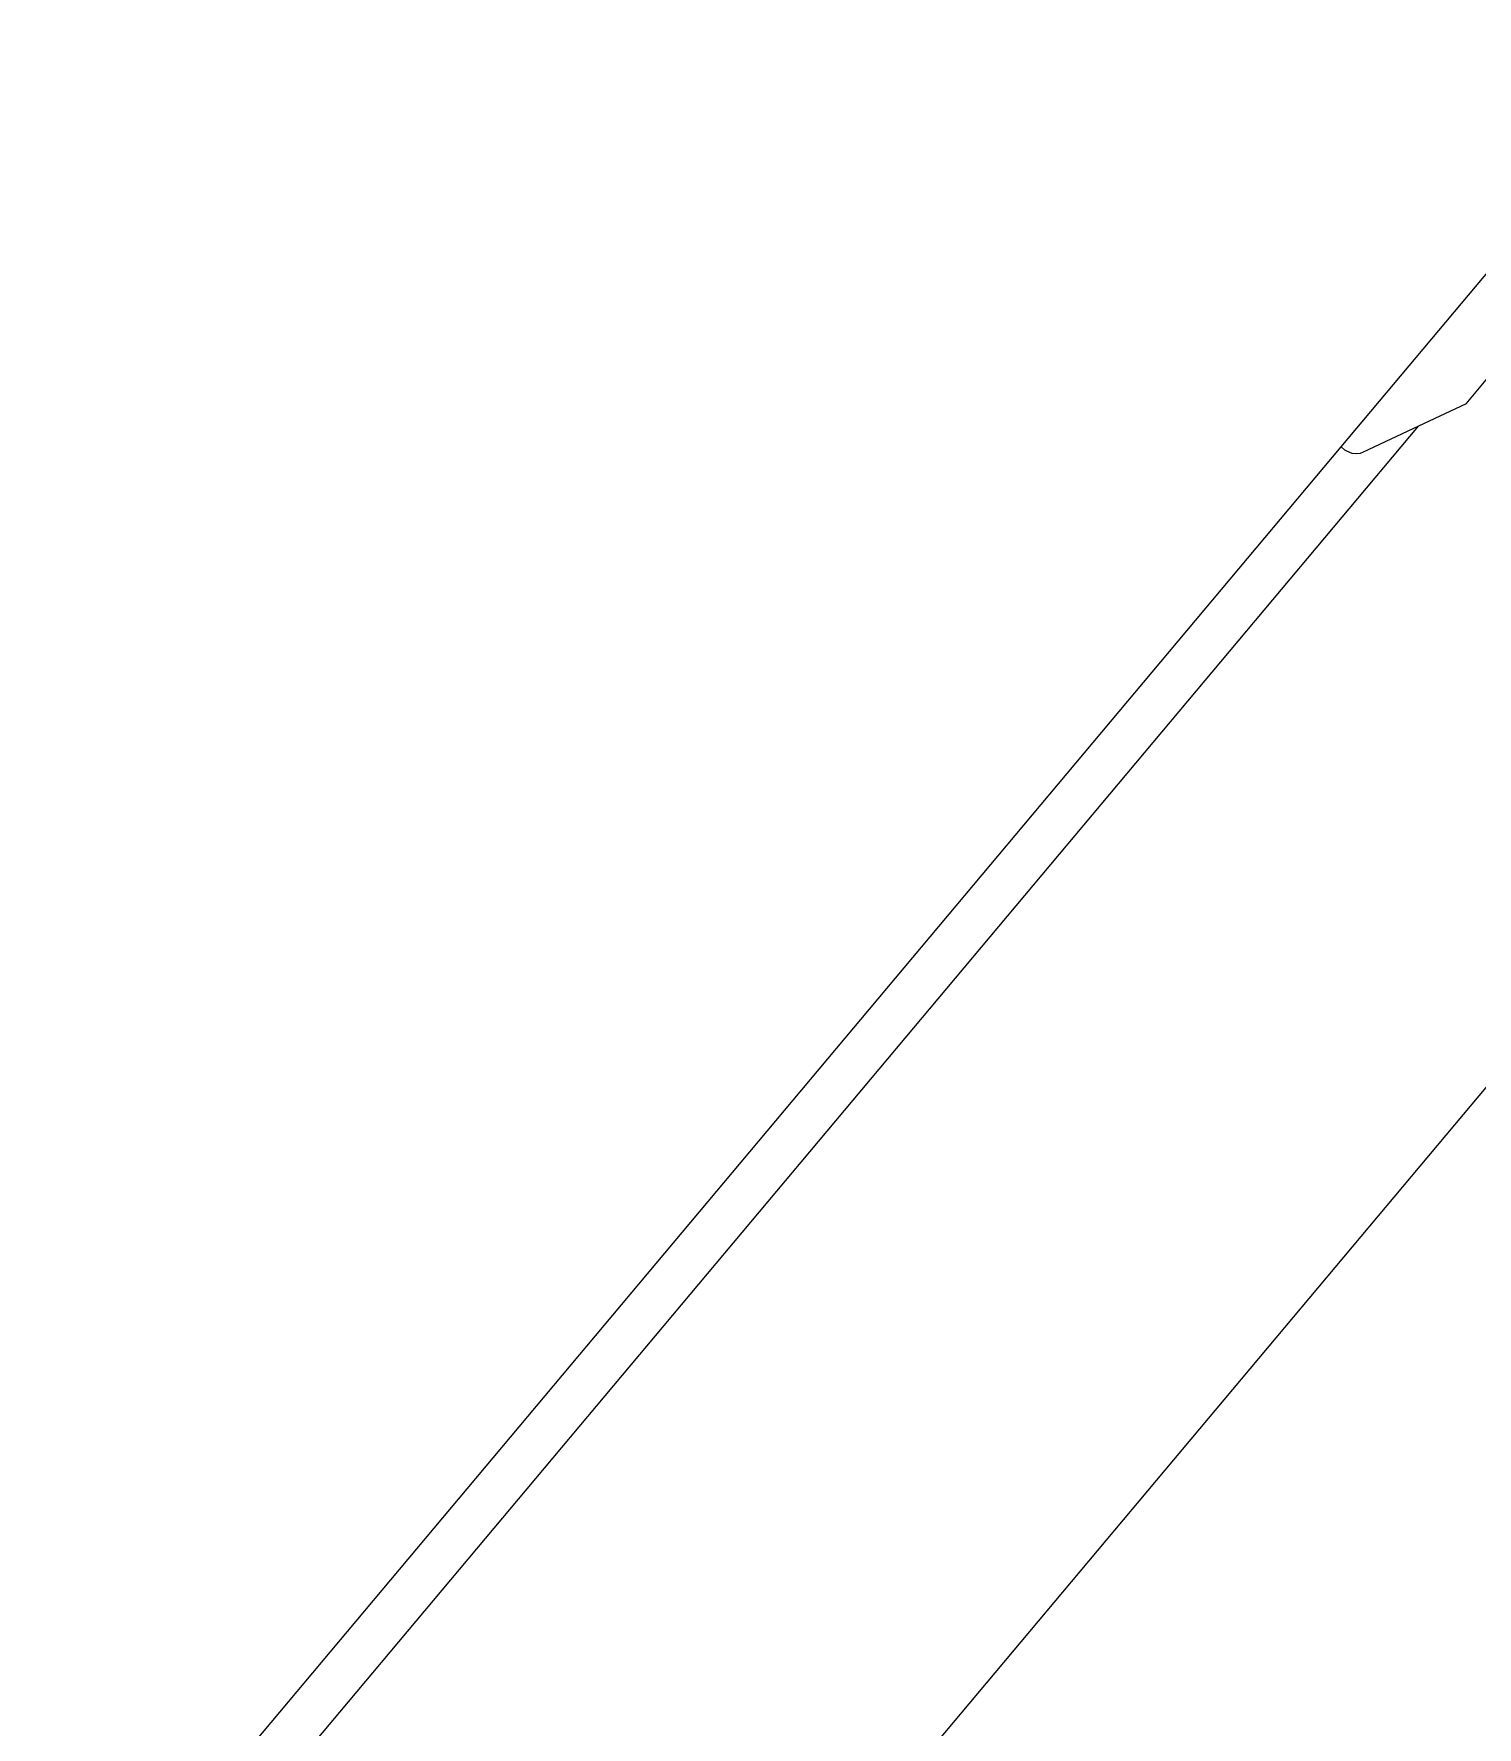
# Model space of a CAD drawing. Header units: metres. Extents: x 822482 to 822767, y 9662202 to 9662512.
# Drawn here: x 822662.1917 to 822662.3522, y 9662368.0326 to 9662368.2211 of the extents above; entities that cross this region are included whole.
import ezdxf

# ---------------------------------------------------------------- set-up
doc = ezdxf.new("R2010")
doc.units = ezdxf.units.M
doc.layers.add('#ARQ_MOB', color=250, linetype='Continuous', lineweight=0)
doc.layers.add('ARQ_NE_MOBILIÁRIOS', color=251, linetype='Continuous', lineweight=0)

# ---------------------------------------------------------------- blocks, each defined once
blk = doc.blocks.new('BEBEDOURO ACQUA GELATA')
at = {"layer": '#ARQ_MOB'}
for p, q in [((55930.381, -10043.246), (55930.381, -10037.246)), ((55930.381, -10043.246), (55930.381, -10037.246)), ((55930.381, -10043.246), (55930.381, -10037.246)), ((55930.381, -10043.246), (55930.381, -10037.246)), ((55930.381, -10043.246), (55930.381, -10037.246)), ((55930.381, -10043.246), (55930.381, -10037.246)), ((55930.381, -10043.246), (55930.381, -10037.246)), ((55930.381, -10043.246), (55930.381, -10037.246)), ((55931.139, -10041.983), (55931.139, -10041.606)), ((55931.139, -10041.983), (55931.139, -10041.606)), ((55931.139, -10041.983), (55931.139, -10041.606)), ((55931.139, -10041.983), (55931.139, -10041.606)), ((55931.139, -10041.983), (55931.139, -10041.606)), ((55931.139, -10041.983), (55931.139, -10041.606)), ((55931.139, -10041.983), (55931.139, -10041.606)), ((55931.139, -10041.983), (55931.139, -10041.606)), ((55931.139, -10041.983), (55930.894, -10042.514)), ((55931.139, -10041.983), (55930.894, -10042.514)), ((55931.139, -10041.983), (55930.894, -10042.514)), ((55931.139, -10041.983), (55930.894, -10042.514)), ((55931.139, -10041.983), (55930.894, -10042.514)), ((55931.139, -10041.983), (55930.894, -10042.514)), ((55931.139, -10041.983), (55930.894, -10042.514)), ((55931.139, -10041.983), (55930.894, -10042.514)), ((55930.894, -10042.514), (55930.608, -10043.133)), ((55930.894, -10042.514), (55930.608, -10043.133)), ((55930.894, -10042.514), (55930.608, -10043.133)), ((55930.894, -10042.514), (55930.608, -10043.133)), ((55930.894, -10042.514), (55930.608, -10043.133)), ((55930.894, -10042.514), (55930.608, -10043.133)), ((55930.894, -10042.514), (55930.608, -10043.133)), ((55930.894, -10042.514), (55930.608, -10043.133)), ((55930.894, -10066.486), (55930.894, -10042.514)), ((55930.894, -10066.486), (55930.894, -10042.514)), ((55930.894, -10066.486), (55930.894, -10042.514)), ((55930.894, -10066.486), (55930.894, -10042.514)), ((55930.894, -10066.486), (55930.894, -10042.514)), ((55930.894, -10066.486), (55930.894, -10042.514)), ((55930.894, -10066.486), (55930.894, -10042.514)), ((55930.894, -10066.486), (55930.894, -10042.514)), ((55930.438, -10043.246), (55930.381, -10043.246)), ((55930.381, -10065.754), (55930.381, -10043.246)), ((55930.438, -10043.246), (55930.381, -10043.246)), ((55930.381, -10065.754), (55930.381, -10043.246)), ((55930.438, -10043.246), (55930.381, -10043.246)), ((55930.381, -10065.754), (55930.381, -10043.246)), ((55930.438, -10043.246), (55930.381, -10043.246)), ((55930.381, -10065.754), (55930.381, -10043.246)), ((55930.438, -10043.246), (55930.381, -10043.246)), ((55930.381, -10065.754), (55930.381, -10043.246)), ((55930.438, -10043.246), (55930.381, -10043.246)), ((55930.381, -10065.754), (55930.381, -10043.246)), ((55930.438, -10043.246), (55930.381, -10043.246)), ((55930.381, -10065.754), (55930.381, -10043.246)), ((55930.438, -10043.246), (55930.381, -10043.246)), ((55930.381, -10065.754), (55930.381, -10043.246)), ((55930.461, -10043.242), (55930.438, -10043.246)), ((55930.461, -10043.242), (55930.438, -10043.246)), ((55930.461, -10043.242), (55930.438, -10043.246)), ((55930.461, -10043.242), (55930.438, -10043.246)), ((55930.461, -10043.242), (55930.438, -10043.246)), ((55930.461, -10043.242), (55930.438, -10043.246)), ((55930.461, -10043.242), (55930.438, -10043.246)), ((55930.461, -10043.242), (55930.438, -10043.246)), ((55930.523, -10043.22), (55930.461, -10043.242)), ((55930.523, -10043.22), (55930.461, -10043.242)), ((55930.523, -10043.22), (55930.461, -10043.242)), ((55930.523, -10043.22), (55930.461, -10043.242)), ((55930.523, -10043.22), (55930.461, -10043.242)), ((55930.523, -10043.22), (55930.461, -10043.242)), ((55930.523, -10043.22), (55930.461, -10043.242)), ((55930.523, -10043.22), (55930.461, -10043.242)), ((55930.56, -10043.195), (55930.523, -10043.22)), ((55930.56, -10043.195), (55930.523, -10043.22)), ((55930.56, -10043.195), (55930.523, -10043.22)), ((55930.56, -10043.195), (55930.523, -10043.22)), ((55930.56, -10043.195), (55930.523, -10043.22)), ((55930.56, -10043.195), (55930.523, -10043.22)), ((55930.56, -10043.195), (55930.523, -10043.22)), ((55930.56, -10043.195), (55930.523, -10043.22)), ((55930.59, -10043.164), (55930.56, -10043.195)), ((55930.59, -10043.164), (55930.56, -10043.195)), ((55930.59, -10043.164), (55930.56, -10043.195)), ((55930.59, -10043.164), (55930.56, -10043.195)), ((55930.59, -10043.164), (55930.56, -10043.195)), ((55930.59, -10043.164), (55930.56, -10043.195)), ((55930.59, -10043.164), (55930.56, -10043.195)), ((55930.59, -10043.164), (55930.56, -10043.195)), ((55930.608, -10043.133), (55930.59, -10043.164)), ((55930.608, -10043.133), (55930.59, -10043.164)), ((55930.608, -10043.133), (55930.59, -10043.164)), ((55930.608, -10043.133), (55930.59, -10043.164)), ((55930.608, -10043.133), (55930.59, -10043.164)), ((55930.608, -10043.133), (55930.59, -10043.164)), ((55930.608, -10043.133), (55930.59, -10043.164)), ((55930.608, -10043.133), (55930.59, -10043.164)), ((55936.197, -10065.7), (55936.197, -10043.177)), ((55936.197, -10065.7), (55936.197, -10043.177)), ((55936.197, -10065.7), (55936.197, -10043.177)), ((55936.197, -10065.7), (55936.197, -10043.177)), ((55936.197, -10065.7), (55936.197, -10043.177)), ((55936.197, -10065.7), (55936.197, -10043.177)), ((55936.197, -10065.7), (55936.197, -10043.177)), ((55936.197, -10065.7), (55936.197, -10043.177))]:
    blk.add_line(p, q, dxfattribs=at)
blk = doc.blocks.new('A$C8f1b9c42')
at = {"layer": 'ARQ_NE_MOBILIÁRIOS', "xscale": 0.01, "yscale": 0.01, "zscale": 0.01, "rotation": 180.000000003544}
blk.add_blockref('BEBEDOURO ACQUA GELATA', (868.74688, -297.3096), dxfattribs=at)

msp = doc.modelspace()

# ---------------------------------------------------------------- block references
at = {"ltscale": 10, "rotation": 140.0090103764572}
msp.add_blockref('A$C8f1b9c42', (822772.88904, 9662018.46966), dxfattribs=at)

doc.saveas('drawing.dxf')
